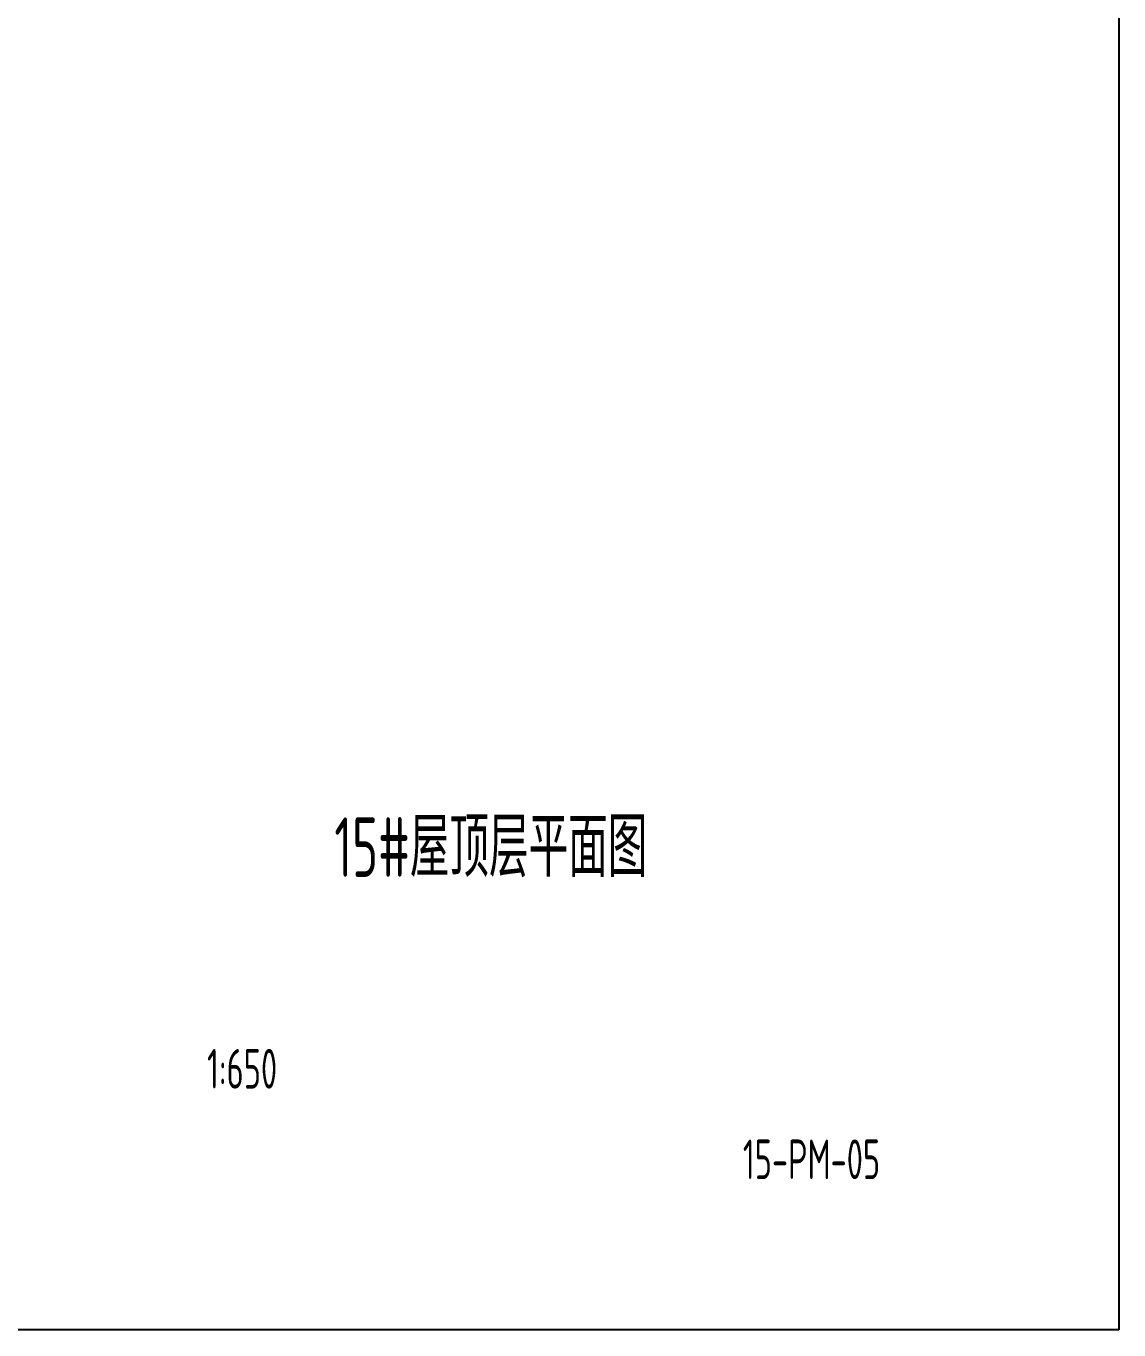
# Model space of a CAD drawing. Extents: x -668578 to 2331563, y -1202445 to 1620273.
# Drawn here: x 1439350 to 1493063, y -358 to 63750 of the extents above; entities that cross this region are included whole.
import ezdxf
from ezdxf.enums import TextEntityAlignment as Align

# ---------------------------------------------------------------- set-up
doc = ezdxf.new("R2010")
doc.units = 0
doc.layers.get('Defpoints').update_dxf_attribs({"color": 8})
doc.layers.add('C-SHET-SHBD', color=8, linetype='Continuous')
doc.layers.add('dim', color=8, linetype='Continuous')
doc.styles.add('XD2008', font='xd-hzs.shx', dxfattribs={"width": 0.7, "bigfont": 'xd-hztxt.shx'})

# ---------------------------------------------------------------- blocks, each defined once
blk = doc.blocks.new('A3文本框')
at = {"layer": 'Defpoints', "ltscale": 500}
blk.add_lwpolyline([(10, -10), (-420, -10), (-420, 297), (10, 297)], close=True, dxfattribs=at)
at = {"layer": 'C-SHET-SHBD', "style": 'XD2008', "width": 0.7}
for tag, height, p in [('子项名称', 4.5, (-37.489, 35.412)), ('图名', 4.5, (-37.489, 24.269)), ('比例', 3, (-56.3, 8.255)), ('MQJD-01', 3, (-13.245, 2.272))]:
    blk.add_attdef(tag, text='', height=height, dxfattribs=at).set_placement(p, align=Align.CENTER)

msp = doc.modelspace()

# ---------------------------------------------------------------- block references
at = {"layer": 'dim', "color": 0}
ref = msp.add_blockref('A3文本框', (1486562.7, 6142.5), dxfattribs=dict(at, xscale=650, yscale=650, zscale=650))
ref.add_attrib('图名', '15#屋顶层平面图', dxfattribs={"layer": 'C-SHET-SHBD', "height": 2925, "style": 'XD2008', "width": 0.7}).set_placement((1462194.6, 21917.5), align=Align.CENTER)
ref.add_attrib('MQJD-01', '15-PM-05', dxfattribs={"layer": 'C-SHET-SHBD', "height": 1950, "style": 'XD2008', "width": 0.7}).set_placement((1477953.6, 7057.4), align=Align.CENTER)
ref.add_attrib('比例', '1:650', dxfattribs={"layer": 'C-SHET-SHBD', "height": 1950, "style": 'XD2008', "width": 0.7}).set_placement((1449967.6, 11508), align=Align.CENTER)

doc.saveas('drawing.dxf')
